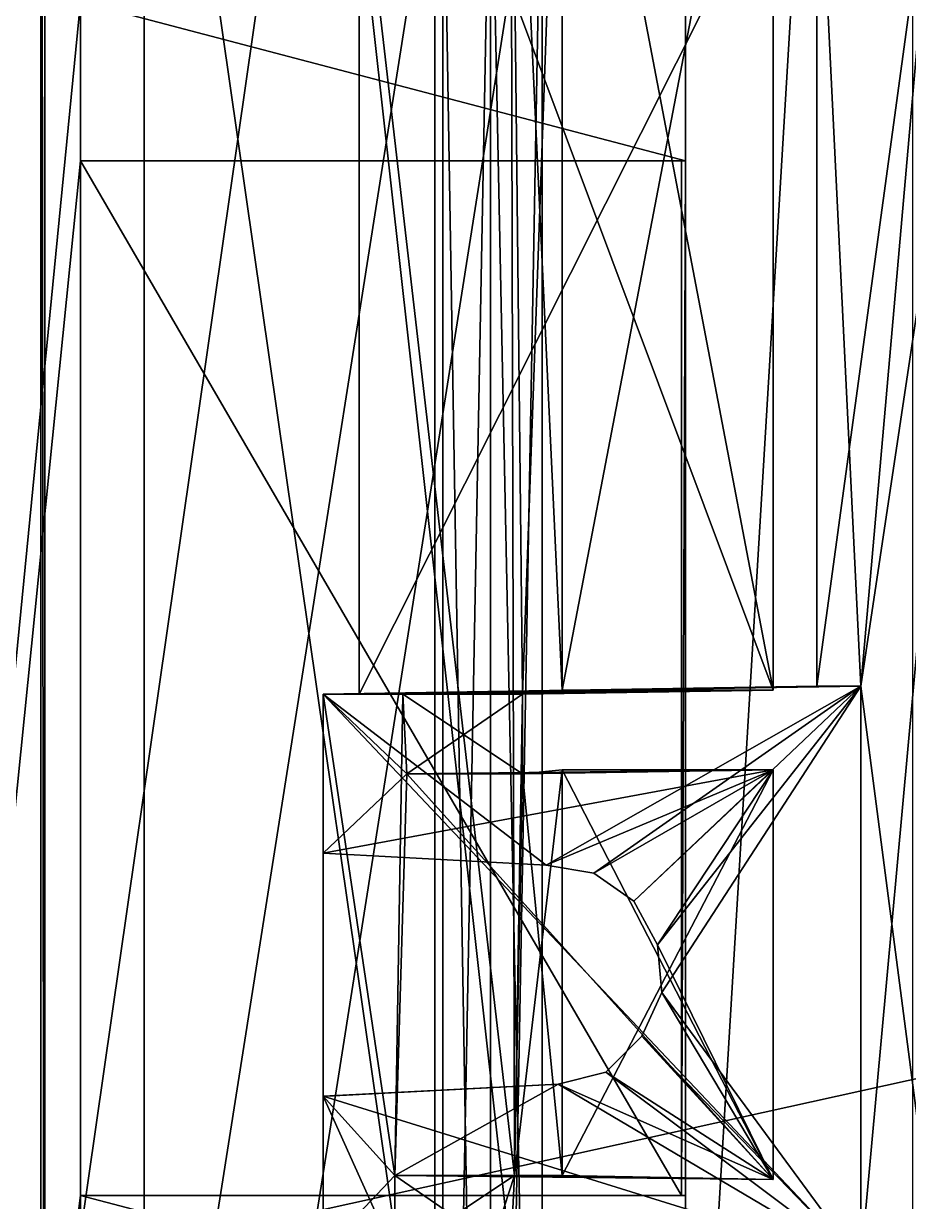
# Model space of a CAD drawing. Header units: metres. Extents: x -0.073 to 0.073, y -0.252 to 0.252.
# Drawn here: x -0.05939 to -0.0455, y 0.07803 to 0.09653 of the extents above; entities that cross this region are included whole.
import ezdxf

# ---------------------------------------------------------------- set-up
doc = ezdxf.new("R2010")
doc.units = ezdxf.units.M
for name, color, linetype in [('Object_0177', 9, 'CONTINUOUS'), ('Object_0196', 9, 'CONTINUOUS'), ('Object_0198', 9, 'CONTINUOUS'), ('Object_0215', 9, 'CONTINUOUS'), ('Object_0267', 9, 'CONTINUOUS'), ('Object_0272', 9, 'CONTINUOUS'), ('Object_0273', 9, 'CONTINUOUS'), ('Object_0286', 9, 'CONTINUOUS'), ('Object_0308', 9, 'CONTINUOUS'), ('Object_0309', 9, 'CONTINUOUS'), ('Object_0350', 9, 'CONTINUOUS'), ('Object_0351', 9, 'CONTINUOUS'), ('Object_0352', 9, 'CONTINUOUS'), ('Object_0409', 9, 'CONTINUOUS'), ('Object_0438', 9, 'CONTINUOUS'), ('Object_0442', 9, 'CONTINUOUS'), ('Object_0456', 9, 'CONTINUOUS'), ('Object_0457', 9, 'CONTINUOUS'), ('Object_0474', 9, 'CONTINUOUS'), ('Object_0490', 9, 'CONTINUOUS'), ('Object_0513', 9, 'CONTINUOUS'), ('Object_0540', 9, 'CONTINUOUS'), ('Object_0567', 9, 'CONTINUOUS'), ('Object_0568', 9, 'CONTINUOUS'), ('Object_0601', 9, 'CONTINUOUS'), ('Object_0602', 9, 'CONTINUOUS'), ('Object_0613', 9, 'CONTINUOUS'), ('Object_0630', 9, 'CONTINUOUS'), ('Object_0631', 9, 'CONTINUOUS'), ('Object_0642', 9, 'CONTINUOUS'), ('Object_0643', 9, 'CONTINUOUS'), ('Object_0644', 9, 'CONTINUOUS'), ('Object_0645', 9, 'CONTINUOUS'), ('Object_0646', 9, 'CONTINUOUS'), ('Object_0647', 9, 'CONTINUOUS'), ('Object_0649', 9, 'CONTINUOUS'), ('Object_0691', 9, 'CONTINUOUS'), ('Object_0696', 9, 'CONTINUOUS'), ('Object_0697', 9, 'CONTINUOUS'), ('Object_0794', 9, 'CONTINUOUS'), ('Object_0828', 9, 'CONTINUOUS'), ('Object_0846', 9, 'CONTINUOUS'), ('Object_0847', 9, 'CONTINUOUS'), ('Object_0869', 9, 'CONTINUOUS'), ('Object_0884', 9, 'CONTINUOUS'), ('Object_0885', 9, 'CONTINUOUS'), ('Object_0886', 9, 'CONTINUOUS'), ('Object_0929', 9, 'CONTINUOUS'), ('Object_0932', 9, 'CONTINUOUS'), ('Object_0946', 9, 'CONTINUOUS'), ('Object_0972', 9, 'CONTINUOUS'), ('Object_0973', 9, 'CONTINUOUS'), ('Object_0974', 9, 'CONTINUOUS'), ('Object_1009', 9, 'CONTINUOUS'), ('Object_1010', 9, 'CONTINUOUS')]:
    doc.layers.add(name, color=color, linetype=linetype)

msp = doc.modelspace()

# ---------------------------------------------------------------- linework, layer by layer
at = {"layer": 'Object_0177'}
for points in [[(-0.050375, 0.133875, 0.181312), (0.025312, 0.095563, 0.181312), (-0.031625, 0.134563, 0.181312)], [(-0.050375, 0.133875, 0.181312), (-0.067063, 0.105625, 0.181312), (0.025312, 0.095563, 0.181312)], [(-0.067563, 0.075063, 0.181312), (0.025312, 0.095563, 0.181312), (-0.067063, 0.105625, 0.181312)], [(0.025312, 0.095563, 0.181312), (-0.067563, 0.075063, 0.181312), (0.025312, 0.0545, 0.181312)]]:
    msp.add_3dface(points, dxfattribs=at)
at = {"layer": 'Object_0196'}
for points in [[(-0.052813, 0.060625, 0.091438), (-0.052063, 0.055625, 0.095375), (-0.052813, 0.100313, 0.091438)], [(-0.052063, 0.100313, 0.095375), (-0.052813, 0.100313, 0.091438), (-0.052063, 0.055625, 0.095375)], [(-0.052813, 0.100313, 0.083625), (-0.052063, 0.100313, 0.079625), (-0.052813, 0.060625, 0.083625)], [(-0.052063, 0.055625, 0.079625), (-0.052813, 0.060625, 0.083625), (-0.052063, 0.100313, 0.079625)], [(-0.05125, 0.100313, 0.097875), (-0.052063, 0.100313, 0.095375), (-0.05125, 0.060625, 0.097875)], [(-0.052063, 0.055625, 0.095375), (-0.05125, 0.060625, 0.097875), (-0.052063, 0.100313, 0.095375)], [(-0.05125, 0.060625, 0.077125), (-0.052063, 0.055625, 0.079625), (-0.05125, 0.100313, 0.077125)], [(-0.052063, 0.100313, 0.079625), (-0.05125, 0.100313, 0.077125), (-0.052063, 0.055625, 0.079625)], [(-0.046938, 0.100313, 0.105875), (-0.046938, 0.086125, 0.105875), (-0.045, 0.100313, 0.10825)], [(-0.04625, 0.086125, 0.10675), (-0.045, 0.100313, 0.10825), (-0.046938, 0.086125, 0.105875)], [(-0.046938, 0.086125, 0.069125), (-0.046938, 0.100313, 0.069125), (-0.04625, 0.086125, 0.06825)], [(-0.044125, 0.100313, 0.065875), (-0.04625, 0.086125, 0.06825), (-0.046938, 0.100313, 0.069125)], [(-0.045, 0.100313, 0.10825), (-0.04625, 0.086125, 0.10675), (-0.045, 0.076563, 0.10825)], [(-0.04625, 0.086125, 0.06825), (-0.044125, 0.100313, 0.065875), (-0.04625, 0.077063, 0.06825)], [(-0.044125, 0.055625, 0.065875), (-0.04625, 0.077063, 0.06825), (-0.044125, 0.100313, 0.065875)], [(-0.04625, 0.077063, 0.10675), (-0.045, 0.076563, 0.10825), (-0.04625, 0.086125, 0.10675)]]:
    msp.add_3dface(points, dxfattribs=at)
at = {"layer": 'Object_0198'}
for points in [[(-0.049063, 0.094375, 0.141687), (-0.0585, 0.094375, 0.14), (-0.049, 0.094375, 0.14175)], [(-0.049, 0.094375, 0.14), (-0.049, 0.094375, 0.14175), (-0.0585, 0.094375, 0.14)]]:
    msp.add_3dface(points, dxfattribs=at)
at = {"layer": 'Object_0215'}
for points in [[(-0.0575, 0.060625, 0.076187), (-0.0575, 0.060625, 0.077125), (-0.0575, 0.12875, 0.076187)], [(-0.0575, 0.12875, 0.077125), (-0.0575, 0.12875, 0.076187), (-0.0575, 0.060625, 0.077125)]]:
    msp.add_3dface(points, dxfattribs=at)
at = {"layer": 'Object_0267'}
for points in [[(-0.052937, 0.073188, 0.08425), (-0.052937, 0.073125, 0.09075), (-0.052937, 0.11625, 0.08425)], [(-0.052937, 0.11625, 0.09075), (-0.052937, 0.11625, 0.08425), (-0.052937, 0.073125, 0.09075)]]:
    msp.add_3dface(points, dxfattribs=at)
at = {"layer": 'Object_0272'}
for points in [[(-0.054688, 0.07725, 0.10675), (-0.054688, 0.086, 0.10675), (-0.054688, 0.07725, 0.104875)], [(-0.054688, 0.086, 0.104875), (-0.054688, 0.07725, 0.104875), (-0.054688, 0.086, 0.10675)]]:
    msp.add_3dface(points, dxfattribs=at)
at = {"layer": 'Object_0273'}
for points in [[(-0.053563, 0.078438, 0.104875), (-0.051688, 0.078438, 0.102), (-0.053563, 0.077188, 0.104875)], [(-0.05175, 0.077188, 0.102), (-0.053563, 0.077188, 0.104875), (-0.051688, 0.078438, 0.102)]]:
    msp.add_3dface(points, dxfattribs=at)
at = {"layer": 'Object_0286'}
for points in [[(-0.053375, 0.08475, 0.070125), (-0.051562, 0.08475, 0.073), (-0.053438, 0.086, 0.070125)], [(-0.051562, 0.086, 0.073), (-0.053438, 0.086, 0.070125), (-0.051562, 0.08475, 0.073)]]:
    msp.add_3dface(points, dxfattribs=at)
at = {"layer": 'Object_0308'}
for points in [[(-0.047625, 0.084813, 0.104875), (-0.050938, 0.084813, 0.098813), (-0.047625, 0.078375, 0.104875)], [(-0.050938, 0.078438, 0.098813), (-0.047625, 0.078375, 0.104875), (-0.050938, 0.084813, 0.098813)]]:
    msp.add_3dface(points, dxfattribs=at)
at = {"layer": 'Object_0309'}
for points in [[(-0.0575, 0.12875, 0.097875), (-0.05125, 0.100313, 0.097875), (-0.0575, 0.060625, 0.097875)], [(-0.05125, 0.060625, 0.097875), (-0.0575, 0.060625, 0.097875), (-0.05125, 0.100313, 0.097875)]]:
    msp.add_3dface(points, dxfattribs=at)
at = {"layer": 'Object_0350'}
for points in [[(-0.054125, 0.086, 0.104937), (-0.054125, 0.103438, 0.104937), (-0.047625, 0.086063, 0.104937)], [(-0.047625, 0.103375, 0.104937), (-0.047625, 0.086063, 0.104937), (-0.054125, 0.103438, 0.104937)]]:
    msp.add_3dface(points, dxfattribs=at)
at = {"layer": 'Object_0351'}
for points in [[(-0.047625, 0.103375, 0.104937), (-0.050938, 0.103438, 0.098813), (-0.047625, 0.086063, 0.104937)], [(-0.050938, 0.086063, 0.098813), (-0.047625, 0.086063, 0.104937), (-0.050938, 0.103438, 0.098813)]]:
    msp.add_3dface(points, dxfattribs=at)
at = {"layer": 'Object_0352'}
for points in [[(-0.054125, 0.086, 0.105875), (-0.054125, 0.103438, 0.105875), (-0.054125, 0.086, 0.104937)], [(-0.054125, 0.103438, 0.104937), (-0.054125, 0.086, 0.104937), (-0.054125, 0.103438, 0.105875)]]:
    msp.add_3dface(points, dxfattribs=at)
at = {"layer": 'Object_0409'}
for points in [[(-0.0575, 0.12875, 0.098813), (-0.051688, 0.078438, 0.098813), (-0.05175, 0.103438, 0.098813)], [(-0.051688, 0.078438, 0.098813), (-0.0575, 0.12875, 0.098813), (-0.05175, 0.077188, 0.098813)], [(-0.0575, 0.060625, 0.098813), (-0.05175, 0.077188, 0.098813), (-0.0575, 0.12875, 0.098813)], [(-0.05175, 0.103438, 0.098813), (-0.051562, 0.086, 0.098813), (-0.050938, 0.103438, 0.098813)], [(-0.051562, 0.086, 0.098813), (-0.05175, 0.103438, 0.098813), (-0.051688, 0.078438, 0.098813)], [(-0.050938, 0.086063, 0.098813), (-0.050938, 0.103438, 0.098813), (-0.051562, 0.086, 0.098813)], [(-0.051688, 0.078438, 0.098813), (-0.051562, 0.08475, 0.098813), (-0.051562, 0.086, 0.098813)], [(-0.050938, 0.078438, 0.098813), (-0.050938, 0.084813, 0.098813), (-0.051688, 0.078438, 0.098813)], [(-0.051562, 0.08475, 0.098813), (-0.051688, 0.078438, 0.098813), (-0.050938, 0.084813, 0.098813)]]:
    msp.add_3dface(points, dxfattribs=at)
at = {"layer": 'Object_0438'}
for points in [[(-0.059063, 0.12875, 0.083625), (-0.052813, 0.100313, 0.083562), (-0.059063, 0.060625, 0.083625)], [(-0.052813, 0.060625, 0.083562), (-0.059063, 0.060625, 0.083625), (-0.052813, 0.100313, 0.083562)]]:
    msp.add_3dface(points, dxfattribs=at)
at = {"layer": 'Object_0442'}
for points in [[(-0.04625, 0.086125, 0.06825), (-0.051188, 0.083313, 0.06825), (-0.054688, 0.086, 0.06825)], [(-0.051188, 0.083313, 0.06825), (-0.04625, 0.086125, 0.06825), (-0.050438, 0.083188, 0.06825)], [(-0.049813, 0.08275, 0.06825), (-0.050438, 0.083188, 0.06825), (-0.04625, 0.086125, 0.06825)], [(-0.04625, 0.086125, 0.06825), (-0.049438, 0.082063, 0.06825), (-0.049813, 0.08275, 0.06825)], [(-0.049438, 0.082063, 0.06825), (-0.04625, 0.086125, 0.06825), (-0.049375, 0.081312, 0.06825)], [(-0.04625, 0.077063, 0.06825), (-0.049375, 0.081312, 0.06825), (-0.04625, 0.086125, 0.06825)], [(-0.054688, 0.0835, 0.06825), (-0.054688, 0.086, 0.06825), (-0.051188, 0.083313, 0.06825)], [(-0.049375, 0.081312, 0.06825), (-0.04625, 0.077063, 0.06825), (-0.049688, 0.080625, 0.06825)], [(-0.05025, 0.080063, 0.06825), (-0.049688, 0.080625, 0.06825), (-0.04625, 0.077063, 0.06825)], [(-0.04625, 0.077063, 0.06825), (-0.051, 0.079875, 0.06825), (-0.05025, 0.080063, 0.06825)], [(-0.051, 0.079875, 0.06825), (-0.04625, 0.077063, 0.06825), (-0.054688, 0.079687, 0.06825)], [(-0.054688, 0.07725, 0.06825), (-0.054688, 0.079687, 0.06825), (-0.04625, 0.077063, 0.06825)]]:
    msp.add_3dface(points, dxfattribs=at)
at = {"layer": 'Object_0456'}
for points in [[(-0.054688, 0.079687, 0.06825), (-0.054688, 0.07725, 0.06825), (-0.054688, 0.079687, 0.070125)], [(-0.054688, 0.07725, 0.070125), (-0.054688, 0.079687, 0.070125), (-0.054688, 0.07725, 0.06825)]]:
    msp.add_3dface(points, dxfattribs=at)
at = {"layer": 'Object_0457'}
for points in [[(-0.051, 0.079875, 0.06825), (-0.054625, 0.079687, 0.06825), (-0.051, 0.079875, 0.070125)], [(-0.054625, 0.079687, 0.070125), (-0.051, 0.079875, 0.070125), (-0.054625, 0.079687, 0.06825)]]:
    msp.add_3dface(points, dxfattribs=at)
at = {"layer": 'Object_0474'}
for points in [[(-0.0585, 0.094375, 0.14), (-0.0585, 0.096875, 0.14), (-0.049, 0.094375, 0.14)], [(-0.049, 0.096875, 0.14), (-0.049, 0.094375, 0.14), (-0.0585, 0.096875, 0.14)]]:
    msp.add_3dface(points, dxfattribs=at)
at = {"layer": 'Object_0490'}
for points in [[(-0.045438, 0.071063, 0.136437), (-0.049, 0.069187, 0.136437), (-0.045438, 0.128563, 0.136437)], [(-0.049, 0.128563, 0.136437), (-0.045438, 0.128563, 0.136437), (-0.049, 0.069187, 0.136437)]]:
    msp.add_3dface(points, dxfattribs=at)
at = {"layer": 'Object_0513'}
for points in [[(-0.0665, 0.134875, 0.138125), (-0.0585, 0.115625, 0.14), (-0.0665, 0.015188, 0.138125)], [(-0.0585, 0.113125, 0.14), (-0.0665, 0.015188, 0.138125), (-0.0585, 0.115625, 0.14)], [(-0.0585, 0.113125, 0.14), (-0.0585, 0.096875, 0.14), (-0.0665, 0.015188, 0.138125)], [(-0.0585, 0.094375, 0.14), (-0.0665, 0.015188, 0.138125), (-0.0585, 0.096875, 0.14)], [(-0.0585, 0.094375, 0.14), (-0.0585, 0.078125, 0.14), (-0.0665, 0.015188, 0.138125)], [(-0.0585, 0.078125, 0.14), (-0.0585, 0.094375, 0.14), (-0.049063, 0.078125, 0.141687)], [(-0.0585, 0.094375, 0.14), (-0.049063, 0.094375, 0.141687), (-0.049063, 0.078125, 0.141687)], [(-0.049, 0.094375, 0.14175), (-0.049063, 0.078125, 0.141687), (-0.049063, 0.094375, 0.141687)], [(-0.049063, 0.078125, 0.141687), (-0.049, 0.094375, 0.14175), (-0.049, 0.078125, 0.14175)], [(-0.0585, 0.075625, 0.14), (-0.0665, 0.015188, 0.138125), (-0.0585, 0.078125, 0.14)]]:
    msp.add_3dface(points, dxfattribs=at)
at = {"layer": 'Object_0540'}
for points in [[(-0.059063, 0.060625, 0.091438), (-0.052813, 0.100313, 0.091375), (-0.059063, 0.12875, 0.091438)], [(-0.052813, 0.100313, 0.091375), (-0.059063, 0.060625, 0.091438), (-0.052813, 0.060625, 0.091375)]]:
    msp.add_3dface(points, dxfattribs=at)
at = {"layer": 'Object_0567'}
for points in [[(-0.053438, 0.086, 0.070125), (-0.054688, 0.086, 0.070125), (-0.053375, 0.08475, 0.070125)], [(-0.054688, 0.0835, 0.070125), (-0.053375, 0.08475, 0.070125), (-0.054688, 0.086, 0.070125)], [(-0.053375, 0.08475, 0.070125), (-0.054688, 0.0835, 0.070125), (-0.047625, 0.084813, 0.070125)], [(-0.051188, 0.083313, 0.070125), (-0.047625, 0.084813, 0.070125), (-0.054688, 0.0835, 0.070125)], [(-0.047625, 0.084813, 0.070125), (-0.051188, 0.083313, 0.070125), (-0.050438, 0.083188, 0.070125)], [(-0.050438, 0.083188, 0.070125), (-0.049813, 0.08275, 0.070125), (-0.047625, 0.084813, 0.070125)], [(-0.049438, 0.082063, 0.070125), (-0.047625, 0.084813, 0.070125), (-0.049813, 0.08275, 0.070125)], [(-0.047625, 0.084813, 0.070125), (-0.049438, 0.082063, 0.070125), (-0.047625, 0.078375, 0.070125)], [(-0.049375, 0.081312, 0.070125), (-0.047625, 0.078375, 0.070125), (-0.049438, 0.082063, 0.070125)], [(-0.047625, 0.078375, 0.070125), (-0.049375, 0.081312, 0.070125), (-0.049688, 0.080625, 0.070125)], [(-0.049688, 0.080625, 0.070125), (-0.05025, 0.080063, 0.070125), (-0.047625, 0.078375, 0.070125)], [(-0.051, 0.079875, 0.070125), (-0.047625, 0.078375, 0.070125), (-0.05025, 0.080063, 0.070125)], [(-0.054688, 0.079687, 0.070125), (-0.053563, 0.078438, 0.070125), (-0.051, 0.079875, 0.070125)], [(-0.047625, 0.078375, 0.070125), (-0.051, 0.079875, 0.070125), (-0.053563, 0.078438, 0.070125)], [(-0.054688, 0.07725, 0.070125), (-0.053563, 0.077188, 0.070125), (-0.054688, 0.079687, 0.070125)], [(-0.053563, 0.078438, 0.070125), (-0.054688, 0.079687, 0.070125), (-0.053563, 0.077188, 0.070125)]]:
    msp.add_3dface(points, dxfattribs=at)
at = {"layer": 'Object_0568'}
for points in [[(-0.047625, 0.078375, 0.070125), (-0.050938, 0.078438, 0.076187), (-0.047625, 0.084813, 0.070125)], [(-0.050938, 0.084813, 0.076187), (-0.047625, 0.084813, 0.070125), (-0.050938, 0.078438, 0.076187)]]:
    msp.add_3dface(points, dxfattribs=at)
at = {"layer": 'Object_0601'}
for points in [[(-0.054688, 0.0835, 0.070125), (-0.054688, 0.086, 0.070125), (-0.054688, 0.0835, 0.06825)], [(-0.054688, 0.086, 0.06825), (-0.054688, 0.0835, 0.06825), (-0.054688, 0.086, 0.070125)]]:
    msp.add_3dface(points, dxfattribs=at)
at = {"layer": 'Object_0602'}
for points in [[(-0.051188, 0.083313, 0.070125), (-0.054688, 0.0835, 0.070125), (-0.051188, 0.083313, 0.06825)], [(-0.054688, 0.0835, 0.06825), (-0.051188, 0.083313, 0.06825), (-0.054688, 0.0835, 0.070125)]]:
    msp.add_3dface(points, dxfattribs=at)
at = {"layer": 'Object_0613'}
for points in [[(-0.059125, 0.11625, 0.084188), (-0.059063, 0.12875, 0.083562), (-0.059063, 0.060625, 0.083562)], [(-0.059063, 0.12875, 0.091438), (-0.059125, 0.11625, 0.090812), (-0.059063, 0.060625, 0.091438)], [(-0.059125, 0.073188, 0.090812), (-0.059063, 0.060625, 0.091438), (-0.059125, 0.11625, 0.090812)], [(-0.059063, 0.060625, 0.083562), (-0.059125, 0.073188, 0.084188), (-0.059125, 0.11625, 0.084188)]]:
    msp.add_3dface(points, dxfattribs=at)
at = {"layer": 'Object_0630'}
for points in [[(-0.051688, 0.078438, 0.073), (-0.047625, 0.078375, 0.070125), (-0.053563, 0.078438, 0.070125)], [(-0.051688, 0.078438, 0.076187), (-0.050938, 0.078438, 0.076187), (-0.051688, 0.078438, 0.073)], [(-0.047625, 0.078375, 0.070125), (-0.051688, 0.078438, 0.073), (-0.050938, 0.078438, 0.076187)]]:
    msp.add_3dface(points, dxfattribs=at)
at = {"layer": 'Object_0631'}
for points in [[(-0.051688, 0.078438, 0.076187), (-0.051688, 0.078438, 0.073), (-0.05175, 0.077188, 0.076187)], [(-0.05175, 0.077188, 0.073), (-0.05175, 0.077188, 0.076187), (-0.051688, 0.078438, 0.073)]]:
    msp.add_3dface(points, dxfattribs=at)
at = {"layer": 'Object_0642'}
for points in [[(-0.054688, 0.086, 0.06825), (-0.054188, 0.086, 0.069125), (-0.04625, 0.086125, 0.06825)], [(-0.054188, 0.086, 0.070063), (-0.054688, 0.086, 0.070125), (-0.047625, 0.086063, 0.070063)], [(-0.054688, 0.086, 0.070125), (-0.053438, 0.086, 0.070125), (-0.047625, 0.086063, 0.070063)], [(-0.046938, 0.086125, 0.069125), (-0.04625, 0.086125, 0.06825), (-0.054188, 0.086, 0.069125)], [(-0.051562, 0.086, 0.073), (-0.047625, 0.086063, 0.070063), (-0.053438, 0.086, 0.070125)], [(-0.051562, 0.086, 0.076187), (-0.050938, 0.086063, 0.076187), (-0.051562, 0.086, 0.073)], [(-0.047625, 0.086063, 0.070063), (-0.051562, 0.086, 0.073), (-0.050938, 0.086063, 0.076187)], [(-0.054188, 0.086, 0.069125), (-0.054688, 0.086, 0.06825), (-0.054188, 0.086, 0.070063)], [(-0.054688, 0.086, 0.070125), (-0.054188, 0.086, 0.070063), (-0.054688, 0.086, 0.06825)]]:
    msp.add_3dface(points, dxfattribs=at)
at = {"layer": 'Object_0643'}
for points in [[(-0.051562, 0.086, 0.073), (-0.051562, 0.08475, 0.073), (-0.051562, 0.086, 0.076187)], [(-0.051562, 0.08475, 0.076187), (-0.051562, 0.086, 0.076187), (-0.051562, 0.08475, 0.073)]]:
    msp.add_3dface(points, dxfattribs=at)
at = {"layer": 'Object_0644'}
for points in [[(-0.0575, 0.12875, 0.076187), (-0.051688, 0.078438, 0.076187), (-0.0575, 0.060625, 0.076187)], [(-0.051688, 0.078438, 0.076187), (-0.0575, 0.12875, 0.076187), (-0.05175, 0.103438, 0.076187)], [(-0.05175, 0.103438, 0.076187), (-0.051562, 0.086, 0.076187), (-0.051688, 0.078438, 0.076187)], [(-0.051562, 0.086, 0.076187), (-0.05175, 0.103438, 0.076187), (-0.050938, 0.086063, 0.076187)], [(-0.050938, 0.103438, 0.076187), (-0.050938, 0.086063, 0.076187), (-0.05175, 0.103438, 0.076187)], [(-0.051562, 0.08475, 0.076187), (-0.051688, 0.078438, 0.076187), (-0.051562, 0.086, 0.076187)], [(-0.051688, 0.078438, 0.076187), (-0.051562, 0.08475, 0.076187), (-0.050938, 0.078438, 0.076187)], [(-0.050938, 0.084813, 0.076187), (-0.050938, 0.078438, 0.076187), (-0.051562, 0.08475, 0.076187)], [(-0.05175, 0.077188, 0.076187), (-0.0575, 0.060625, 0.076187), (-0.051688, 0.078438, 0.076187)]]:
    msp.add_3dface(points, dxfattribs=at)
at = {"layer": 'Object_0645'}
for points in [[(-0.050938, 0.103438, 0.076187), (-0.047625, 0.103375, 0.070063), (-0.050938, 0.086063, 0.076187)], [(-0.047625, 0.086063, 0.070063), (-0.050938, 0.086063, 0.076187), (-0.047625, 0.103375, 0.070063)]]:
    msp.add_3dface(points, dxfattribs=at)
at = {"layer": 'Object_0646'}
for points in [[(-0.047625, 0.103375, 0.070063), (-0.054125, 0.103438, 0.070063), (-0.047625, 0.086063, 0.070063)], [(-0.054125, 0.086, 0.070063), (-0.047625, 0.086063, 0.070063), (-0.054125, 0.103438, 0.070063)]]:
    msp.add_3dface(points, dxfattribs=at)
at = {"layer": 'Object_0647'}
for points in [[(-0.054125, 0.103438, 0.070063), (-0.054125, 0.103438, 0.069125), (-0.054125, 0.086, 0.070063)], [(-0.054125, 0.086, 0.069125), (-0.054125, 0.086, 0.070063), (-0.054125, 0.103438, 0.069125)]]:
    msp.add_3dface(points, dxfattribs=at)
at = {"layer": 'Object_0649'}
for points in [[(-0.051188, 0.083313, 0.070125), (-0.050438, 0.083188, 0.06825), (-0.050438, 0.083188, 0.070125)], [(-0.050438, 0.083188, 0.06825), (-0.051188, 0.083313, 0.070125), (-0.051188, 0.083313, 0.06825)], [(-0.050438, 0.083188, 0.070125), (-0.049813, 0.08275, 0.06825), (-0.049813, 0.08275, 0.070125)], [(-0.049813, 0.08275, 0.06825), (-0.050438, 0.083188, 0.070125), (-0.050438, 0.083188, 0.06825)], [(-0.049813, 0.08275, 0.070125), (-0.049438, 0.082063, 0.06825), (-0.049438, 0.082063, 0.070125)], [(-0.049438, 0.082063, 0.06825), (-0.049813, 0.08275, 0.070125), (-0.049813, 0.08275, 0.06825)], [(-0.049438, 0.082063, 0.070125), (-0.049375, 0.081312, 0.06825), (-0.049375, 0.081312, 0.070125)], [(-0.049375, 0.081312, 0.06825), (-0.049438, 0.082063, 0.070125), (-0.049438, 0.082063, 0.06825)], [(-0.049375, 0.081312, 0.070125), (-0.049688, 0.080625, 0.06825), (-0.049688, 0.080625, 0.070125)], [(-0.049688, 0.080625, 0.06825), (-0.049375, 0.081312, 0.070125), (-0.049375, 0.081312, 0.06825)], [(-0.049688, 0.080625, 0.070125), (-0.05025, 0.080063, 0.06825), (-0.05025, 0.080063, 0.070125)], [(-0.05025, 0.080063, 0.06825), (-0.049688, 0.080625, 0.070125), (-0.049688, 0.080625, 0.06825)], [(-0.051, 0.079875, 0.06825), (-0.051, 0.079875, 0.070125), (-0.05025, 0.080063, 0.070125)], [(-0.051, 0.079875, 0.06825), (-0.05025, 0.080063, 0.070125), (-0.05025, 0.080063, 0.06825)]]:
    msp.add_3dface(points, dxfattribs=at)
at = {"layer": 'Object_0691'}
for points in [[(-0.04625, 0.086125, 0.10675), (-0.054688, 0.086, 0.10675), (-0.04625, 0.077063, 0.10675)], [(-0.054688, 0.07725, 0.10675), (-0.04625, 0.077063, 0.10675), (-0.054688, 0.086, 0.10675)]]:
    msp.add_3dface(points, dxfattribs=at)
at = {"layer": 'Object_0696'}
for points in [[(-0.052937, 0.073188, 0.084188), (-0.052937, 0.11625, 0.084188), (-0.059125, 0.073188, 0.08425)], [(-0.059125, 0.11625, 0.08425), (-0.059125, 0.073188, 0.08425), (-0.052937, 0.11625, 0.084188)]]:
    msp.add_3dface(points, dxfattribs=at)
at = {"layer": 'Object_0697'}
for points in [[(-0.052937, 0.11625, 0.09075), (-0.052937, 0.073188, 0.09075), (-0.059125, 0.11625, 0.090812)], [(-0.059125, 0.073188, 0.090812), (-0.059125, 0.11625, 0.090812), (-0.052937, 0.073188, 0.09075)]]:
    msp.add_3dface(points, dxfattribs=at)
at = {"layer": 'Object_0794'}
for points in [[(-0.049, 0.069187, 0.136437), (-0.049, 0.075625, 0.14), (-0.049, 0.128563, 0.136437)], [(-0.049, 0.078125, 0.14), (-0.049, 0.128563, 0.136437), (-0.049, 0.075625, 0.14)], [(-0.049, 0.078125, 0.14), (-0.049, 0.094375, 0.14), (-0.049, 0.128563, 0.136437)], [(-0.049, 0.096875, 0.14), (-0.049, 0.128563, 0.136437), (-0.049, 0.094375, 0.14)], [(-0.049, 0.078125, 0.14175), (-0.049, 0.094375, 0.14175), (-0.049, 0.078125, 0.14)], [(-0.049, 0.094375, 0.14), (-0.049, 0.078125, 0.14), (-0.049, 0.094375, 0.14175)]]:
    msp.add_3dface(points, dxfattribs=at)
at = {"layer": 'Object_0828'}
for points in [[(-0.051562, 0.08475, 0.102), (-0.051562, 0.086, 0.102), (-0.051562, 0.08475, 0.098813)], [(-0.051562, 0.086, 0.098813), (-0.051562, 0.08475, 0.098813), (-0.051562, 0.086, 0.102)]]:
    msp.add_3dface(points, dxfattribs=at)
at = {"layer": 'Object_0846'}
for points in [[(-0.051688, 0.078438, 0.073), (-0.053563, 0.078438, 0.070125), (-0.05175, 0.077188, 0.073)], [(-0.053563, 0.077188, 0.070125), (-0.05175, 0.077188, 0.073), (-0.053563, 0.078438, 0.070125)]]:
    msp.add_3dface(points, dxfattribs=at)
at = {"layer": 'Object_0847'}
for points in [[(-0.047625, 0.084813, 0.070125), (-0.051562, 0.08475, 0.073), (-0.053375, 0.08475, 0.070125)], [(-0.050938, 0.084813, 0.076187), (-0.051562, 0.08475, 0.076187), (-0.047625, 0.084813, 0.070125)], [(-0.051562, 0.08475, 0.073), (-0.047625, 0.084813, 0.070125), (-0.051562, 0.08475, 0.076187)]]:
    msp.add_3dface(points, dxfattribs=at)
at = {"layer": 'Object_0869'}
for points in [[(-0.0575, 0.060625, 0.077125), (-0.05125, 0.100313, 0.077125), (-0.0575, 0.12875, 0.077125)], [(-0.05125, 0.100313, 0.077125), (-0.0575, 0.060625, 0.077125), (-0.05125, 0.060625, 0.077125)]]:
    msp.add_3dface(points, dxfattribs=at)
at = {"layer": 'Object_0884'}
for points in [[(-0.054125, 0.086, 0.105875), (-0.046938, 0.100313, 0.105875), (-0.054125, 0.103438, 0.105875)], [(-0.046938, 0.100313, 0.105875), (-0.054125, 0.086, 0.105875), (-0.046938, 0.086125, 0.105875)]]:
    msp.add_3dface(points, dxfattribs=at)
at = {"layer": 'Object_0885'}
for points in [[(-0.05175, 0.077188, 0.098813), (-0.05175, 0.077188, 0.102), (-0.051688, 0.078438, 0.098813)], [(-0.051688, 0.078438, 0.102), (-0.051688, 0.078438, 0.098813), (-0.05175, 0.077188, 0.102)]]:
    msp.add_3dface(points, dxfattribs=at)
at = {"layer": 'Object_0886'}
for points in [[(-0.047625, 0.078375, 0.104875), (-0.051688, 0.078438, 0.102), (-0.053563, 0.078438, 0.104875)], [(-0.050938, 0.078438, 0.098813), (-0.051688, 0.078438, 0.098813), (-0.047625, 0.078375, 0.104875)], [(-0.051688, 0.078438, 0.102), (-0.047625, 0.078375, 0.104875), (-0.051688, 0.078438, 0.098813)]]:
    msp.add_3dface(points, dxfattribs=at)
at = {"layer": 'Object_0929'}
for points in [[(-0.04625, 0.086125, 0.10675), (-0.046938, 0.086125, 0.105875), (-0.054688, 0.086, 0.10675)], [(-0.054188, 0.086, 0.105875), (-0.054688, 0.086, 0.10675), (-0.046938, 0.086125, 0.105875)], [(-0.047625, 0.086063, 0.104937), (-0.053438, 0.086, 0.104875), (-0.054188, 0.086, 0.104937)], [(-0.053438, 0.086, 0.104875), (-0.047625, 0.086063, 0.104937), (-0.051562, 0.086, 0.102)], [(-0.047625, 0.086063, 0.104937), (-0.050938, 0.086063, 0.098813), (-0.051562, 0.086, 0.098813)], [(-0.051562, 0.086, 0.098813), (-0.051562, 0.086, 0.102), (-0.047625, 0.086063, 0.104937)], [(-0.054688, 0.086, 0.10675), (-0.054188, 0.086, 0.105875), (-0.054688, 0.086, 0.104875)], [(-0.054188, 0.086, 0.104937), (-0.054688, 0.086, 0.104875), (-0.054188, 0.086, 0.105875)], [(-0.054688, 0.086, 0.104875), (-0.054188, 0.086, 0.104937), (-0.053438, 0.086, 0.104875)]]:
    msp.add_3dface(points, dxfattribs=at)
at = {"layer": 'Object_0932'}
for points in [[(-0.054125, 0.103438, 0.069125), (-0.046938, 0.100313, 0.069125), (-0.054125, 0.086, 0.069125)], [(-0.046938, 0.086125, 0.069125), (-0.054125, 0.086, 0.069125), (-0.046938, 0.100313, 0.069125)]]:
    msp.add_3dface(points, dxfattribs=at)
at = {"layer": 'Object_0946'}
for points in [[(-0.0575, 0.060625, 0.097875), (-0.0575, 0.060625, 0.098813), (-0.0575, 0.12875, 0.097875)], [(-0.0575, 0.12875, 0.098813), (-0.0575, 0.12875, 0.097875), (-0.0575, 0.060625, 0.098813)]]:
    msp.add_3dface(points, dxfattribs=at)
at = {"layer": 'Object_0972'}
for points in [[(-0.0585, 0.075625, 0.14), (-0.0585, 0.078125, 0.14), (-0.049, 0.075625, 0.14)], [(-0.049, 0.078125, 0.14), (-0.049, 0.075625, 0.14), (-0.0585, 0.078125, 0.14)]]:
    msp.add_3dface(points, dxfattribs=at)
at = {"layer": 'Object_0973'}
for points in [[(-0.0585, 0.078125, 0.14), (-0.049063, 0.078125, 0.141687), (-0.049, 0.078125, 0.14)], [(-0.049, 0.078125, 0.14175), (-0.049, 0.078125, 0.14), (-0.049063, 0.078125, 0.141687)]]:
    msp.add_3dface(points, dxfattribs=at)
at = {"layer": 'Object_0974'}
for points in [[(-0.051562, 0.08475, 0.102), (-0.047625, 0.084813, 0.104875), (-0.053375, 0.08475, 0.104875)], [(-0.051562, 0.08475, 0.098813), (-0.050938, 0.084813, 0.098813), (-0.051562, 0.08475, 0.102)], [(-0.047625, 0.084813, 0.104875), (-0.051562, 0.08475, 0.102), (-0.050938, 0.084813, 0.098813)]]:
    msp.add_3dface(points, dxfattribs=at)
at = {"layer": 'Object_1009'}
for points in [[(-0.054688, 0.086, 0.104875), (-0.053563, 0.078438, 0.104875), (-0.054688, 0.07725, 0.104875)], [(-0.054688, 0.086, 0.104875), (-0.053438, 0.086, 0.104875), (-0.053563, 0.078438, 0.104875)], [(-0.053375, 0.08475, 0.104875), (-0.053563, 0.078438, 0.104875), (-0.053438, 0.086, 0.104875)], [(-0.053563, 0.078438, 0.104875), (-0.053375, 0.08475, 0.104875), (-0.047625, 0.078375, 0.104875)], [(-0.047625, 0.084813, 0.104875), (-0.047625, 0.078375, 0.104875), (-0.053375, 0.08475, 0.104875)], [(-0.053563, 0.077188, 0.104875), (-0.054688, 0.07725, 0.104875), (-0.053563, 0.078438, 0.104875)]]:
    msp.add_3dface(points, dxfattribs=at)
at = {"layer": 'Object_1010'}
for points in [[(-0.053438, 0.086, 0.104875), (-0.051562, 0.086, 0.102), (-0.053375, 0.08475, 0.104875)], [(-0.051562, 0.08475, 0.102), (-0.053375, 0.08475, 0.104875), (-0.051562, 0.086, 0.102)]]:
    msp.add_3dface(points, dxfattribs=at)

doc.saveas('drawing.dxf')
